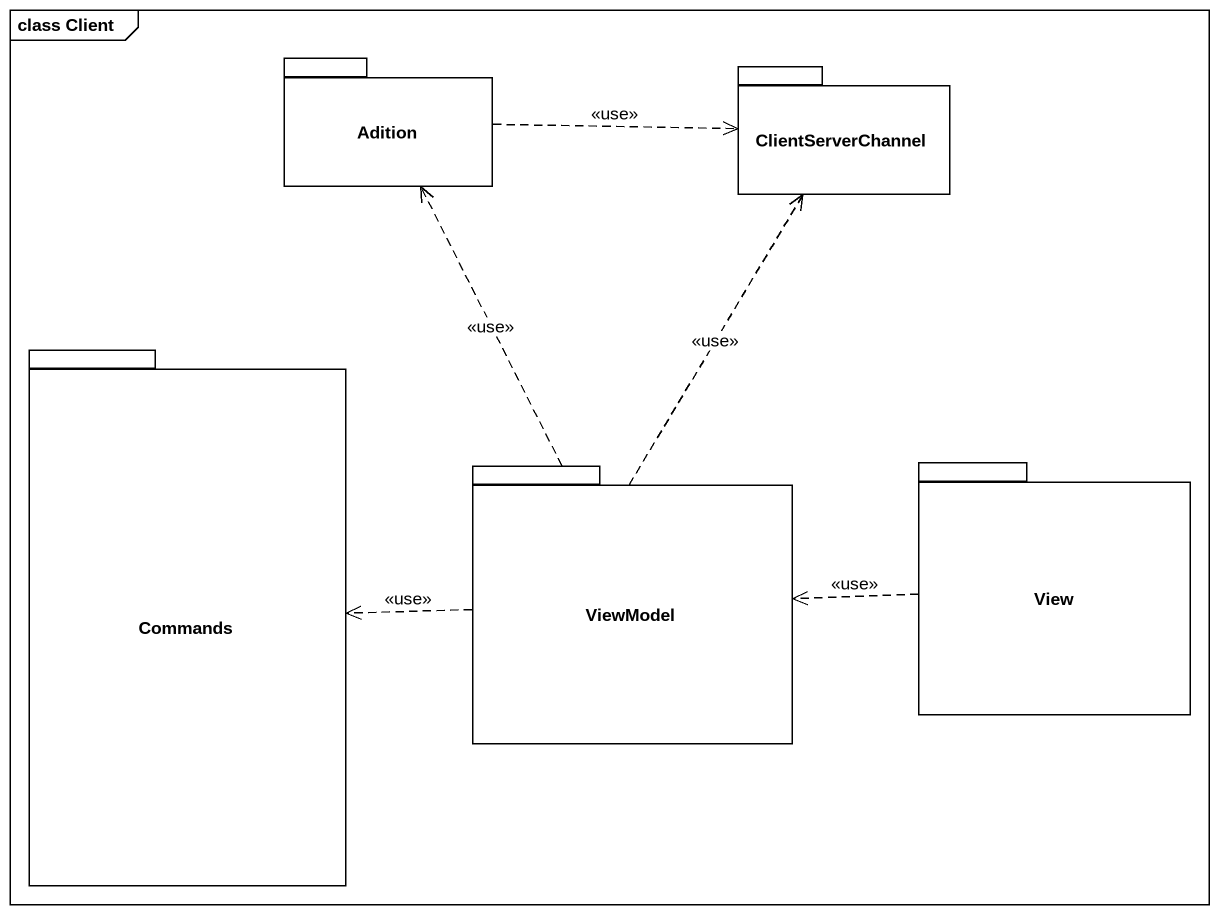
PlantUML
@startuml
mainframe class Client
package Adition {
}
package ClientServerChannel {
}
package Commands {
}
package ViewModel {
}
package View {
}
Adition .right.> ClientServerChannel : <<use>>
ViewModel .up.> Adition : <<use>>
ViewModel .up.> ClientServerChannel : <<use>>
ViewModel .left.> Commands : <<use>>
View .left.> ViewModel : <<use>>
@enduml
